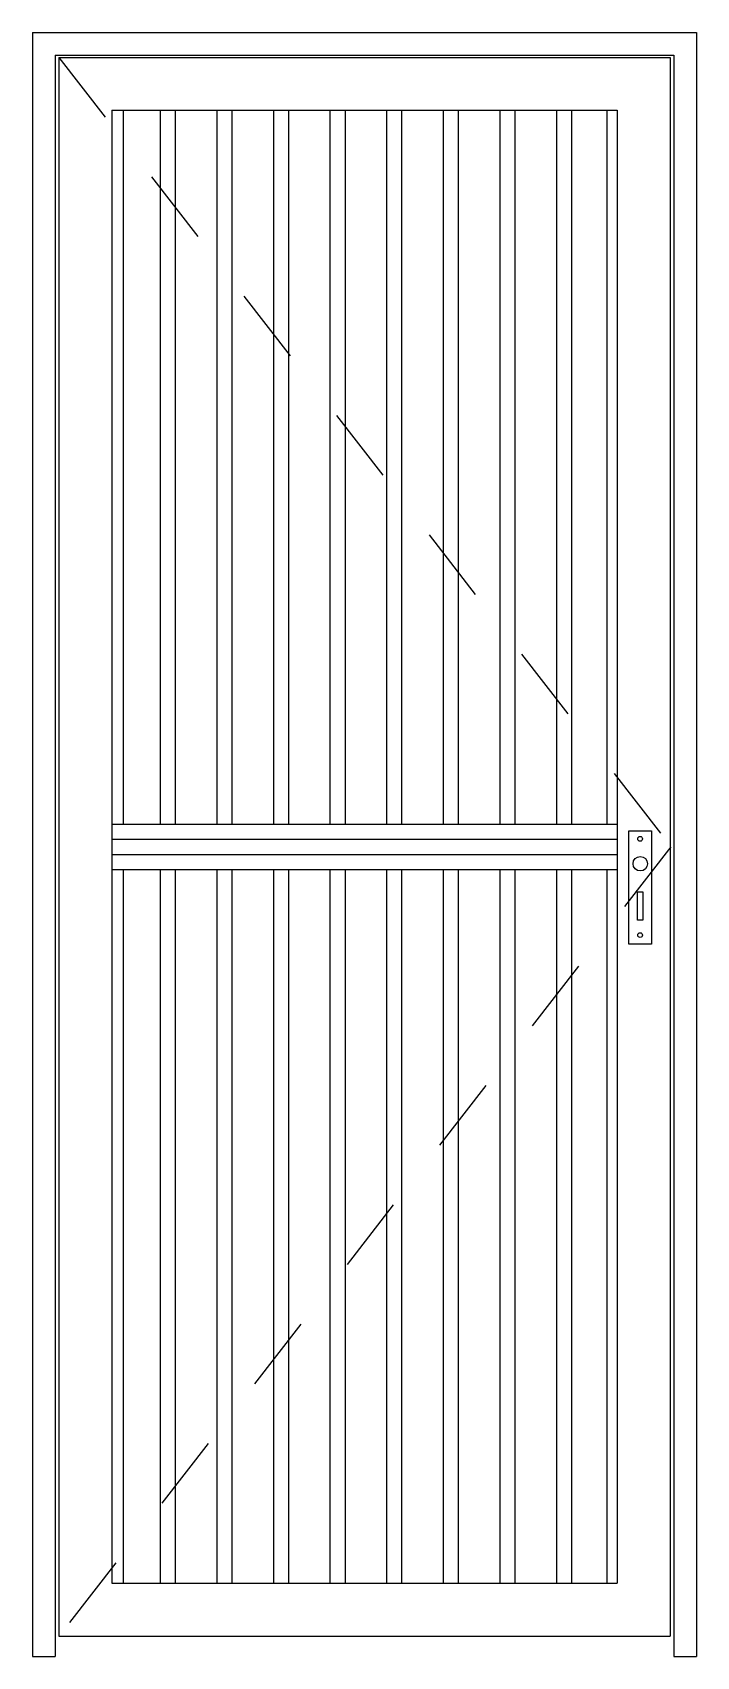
# Model space of a CAD drawing. Header units: millimetres. Extents: x 3.96 to 4.84, y 1340.87 to 1343.02.
import ezdxf

# ---------------------------------------------------------------- set-up
doc = ezdxf.new("R2010")
doc.units = ezdxf.units.MM
doc.header["$LTSCALE"] = 0.5
doc.linetypes.add('HIDDEN2', pattern=[0.1875, 0.125, -0.0625])
doc.layers.add('Gravia_Portas', color=1, linetype='Continuous')
doc.layers.add('Gravia_Portas_hidden2', color=1, linetype='HIDDEN2')

msp = doc.modelspace()

# ---------------------------------------------------------------- linework, layer by layer
at = {"layer": 'Gravia_Portas', "color": 2}
for p, q in [((3.9623, 1343.0194), (3.9623, 1340.8694)), ((3.9623, 1343.0194), (4.8423, 1343.0194)), ((4.8423, 1343.0194), (4.8423, 1340.8694))]:
    msp.add_line(p, q, dxfattribs=at)
at = {"layer": 'Gravia_Portas'}
for p, q in [((3.9923, 1342.9894), (3.9923, 1340.8694)), ((3.9923, 1342.9894), (4.8123, 1342.9894)), ((3.9973, 1342.9864), (3.9973, 1340.8964)), ((3.9973, 1342.9864), (4.8073, 1342.9864)), ((4.8073, 1342.9864), (4.8073, 1340.8964)), ((4.8123, 1342.9894), (4.8123, 1340.8694)), ((4.0673, 1342.9164), (4.0673, 1340.9664)), ((4.0673, 1342.9164), (4.7373, 1342.9164)), ((4.0823, 1342.9164), (4.0823, 1341.9714)), ((4.1315, 1342.9164), (4.1315, 1341.9714)), ((4.1515, 1342.9164), (4.1515, 1341.9714)), ((4.2065, 1342.9164), (4.2065, 1341.9714)), ((4.2265, 1342.9164), (4.2265, 1341.9714)), ((4.2815, 1342.9164), (4.2815, 1341.9714)), ((4.3015, 1342.9164), (4.3015, 1341.9714)), ((4.3565, 1342.9164), (4.3565, 1341.9714)), ((4.3765, 1342.9164), (4.3765, 1341.9714)), ((4.4315, 1342.9164), (4.4315, 1341.9714)), ((4.4515, 1342.9164), (4.4515, 1341.9714)), ((4.5065, 1342.9164), (4.5065, 1341.9714)), ((4.5265, 1342.9164), (4.5265, 1341.9714)), ((4.5815, 1342.9164), (4.5815, 1341.9714)), ((4.6015, 1342.9164), (4.6015, 1341.9714)), ((4.6565, 1342.9164), (4.6565, 1341.9714)), ((4.6765, 1342.9164), (4.6765, 1341.9714)), ((4.7233, 1342.9164), (4.7233, 1341.9714)), ((4.7373, 1342.9164), (4.7373, 1340.9664)), ((4.0673, 1341.9714), (4.7373, 1341.9714)), ((4.0673, 1341.9514), (4.7373, 1341.9514)), ((4.7526, 1341.9625), (4.7826, 1341.9625)), ((4.7526, 1341.8125), (4.7526, 1341.9625)), ((4.7826, 1341.9625), (4.7826, 1341.8125)), ((4.0673, 1341.9314), (4.7373, 1341.9314)), ((4.0673, 1341.9114), (4.7373, 1341.9114)), ((4.0823, 1341.9114), (4.0823, 1340.9664)), ((4.1315, 1341.9114), (4.1315, 1340.9664)), ((4.1515, 1341.9114), (4.1515, 1340.9664)), ((4.2065, 1341.9114), (4.2065, 1340.9664)), ((4.2265, 1341.9114), (4.2265, 1340.9664)), ((4.2815, 1341.9114), (4.2815, 1340.9664)), ((4.3015, 1341.9114), (4.3015, 1340.9664)), ((4.3565, 1341.9114), (4.3565, 1340.9664)), ((4.3765, 1341.9114), (4.3765, 1340.9664)), ((4.4315, 1341.9114), (4.4315, 1340.9664)), ((4.4515, 1341.9114), (4.4515, 1340.9664)), ((4.5065, 1341.9114), (4.5065, 1340.9664)), ((4.5265, 1341.9114), (4.5265, 1340.9664)), ((4.5815, 1341.9114), (4.5815, 1340.9664)), ((4.6015, 1341.9114), (4.6015, 1340.9664)), ((4.6565, 1341.9114), (4.6565, 1340.9664)), ((4.6765, 1341.9114), (4.6765, 1340.9664)), ((4.7233, 1341.9114), (4.7233, 1340.9664)), ((4.7642, 1341.8443), (4.7642, 1341.8818)), ((4.7642, 1341.8818), (4.771, 1341.8818)), ((4.771, 1341.8818), (4.771, 1341.8443)), ((4.771, 1341.8443), (4.7642, 1341.8443)), ((4.7826, 1341.8125), (4.7526, 1341.8125)), ((4.0673, 1340.9664), (4.7373, 1340.9664)), ((3.9973, 1340.8964), (4.8073, 1340.8964)), ((3.9623, 1340.8694), (3.9923, 1340.8694)), ((4.8123, 1340.8694), (4.8423, 1340.8694))]:
    msp.add_line(p, q, dxfattribs=at)
for centre, radius in [((4.7675, 1341.9519), 0.00318), ((4.7677, 1341.919), 0.00955), ((4.7675, 1341.8245), 0.00318)]:
    msp.add_circle(centre, radius, dxfattribs=at)
at = {"layer": 'Gravia_Portas_hidden2'}
for p, q in [((3.9973, 1342.9864), (4.8083, 1341.9414)), ((4.8083, 1341.9414), (3.9973, 1340.8964))]:
    msp.add_line(p, q, dxfattribs=at)

doc.saveas('drawing.dxf')
